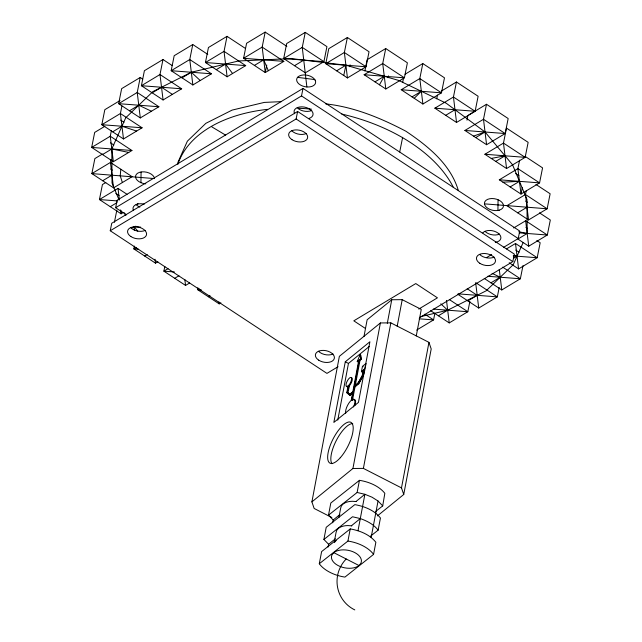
<?xml version="1.0" encoding="UTF-8"?>
<svg xmlns="http://www.w3.org/2000/svg" width="642" height="642" viewBox="0 0 642 642"><rect width="100%" height="100%" fill="white"/><g stroke="black" fill="none" stroke-linecap="round" stroke-linejoin="round"><path stroke-width="0.96" d="M140.935 182.689L141.079 172.032M497.919 210.407L498.064 199.75M120.816 169.247L120.223 175.836L122.381 182.545M331.874 517.532L314.147 508.464L311.9 501.875L339.361 356.342L380.393 322.95L390.85 322.862L428.952 342.363L431.199 348.951L403.738 494.484L377.416 515.903M345.284 361.791L333.84 422.428L358.461 402.398L369.904 341.761L345.284 361.791L348.462 363.412L369.23 346.511M337.756 420.141L348.462 363.412M352.747 393.241L350.091 395.408L346.792 392.647L348.052 385.978A5.048 1.814 -62.9 0 1 346.672 382.279A5.048 1.814 -62.9 0 1 351.367 377.713A5.048 1.814 -62.9 0 1 348.775 385.272L347.242 392.278L350.219 394.734L347.242 392.278M348.205 389.196L348.75 386.34L348.052 385.978M347.94 392.639L349.473 385.633A5.048 1.814 -62.9 0 0 352.089 380.674A5.048 1.814 -62.9 0 0 351.511 377.769M319.307 563.732L321.61 551.59L350.235 528.912C359.825 530.629 369.64 534.449 375.867 542.265L373.556 554.399L344.931 577.094A30.591 18.016 10.7 0 1 319.523 564.101L319.307 563.732L347.932 541.054L350.235 528.912M328.078 547.08L328.608 544.28L323.905 539.449L326.208 527.307L354.833 504.628C364.407 506.361 374.294 510.141 380.441 518.014L378.13 530.148L370.402 536.271M332.676 522.797L333.206 519.996L328.503 515.157L330.807 503.015L359.432 480.336A30.591 18.016 10.7 0 1 384.831 493.329L382.712 505.896L375.755 511.401M349.521 394.381L352.835 391.684L358.758 360.331L359.456 360.692L357.939 361.919L357.241 361.558L360.058 354.753L360.756 355.114L361.55 358.982L360.042 360.21L355.13 386.227L354.432 385.866L359.335 359.857L360.852 358.621L360.058 354.753M352.755 400.11L351.776 399.934L354.304 386.532L358.075 383.467L362.69 375.193L363.701 369.856L365.049 368.757M363.982 336.496L367.136 319.78L391.756 299.75L402.213 299.662L421.264 309.404L416.257 335.959M352.057 399.87L352.394 398.08M355.941 379.302L356.31 377.344M352.474 400.287L355.002 386.893L358.774 383.828L363.388 375.554L364.849 369.848L364.15 369.487M361.446 371.694L363.252 370.225L363.95 370.578L362.144 372.047L361.446 371.694L362.449 366.357L366.06 363.42L365.218 367.866M363.252 370.225L362.24 375.562L358.204 382.801L354.432 385.866M363.107 375.032L363.444 373.251M334.289 541.848L336.055 532.507L336.761 530.276L338.438 528.358A15.159 8.98 10.9 0 1 347.876 525.565L351.776 525.854M338.888 517.564L340.653 508.223L341.359 505.992L343.029 504.074A15.159 8.98 10.9 0 1 352.474 501.282L356.374 501.571M311.9 501.875L352.931 468.483L380.393 322.95M387.303 323.343L391.756 299.75M328.503 515.157L357.129 492.478L359.432 480.336M403.738 494.484L401.491 487.896L363.388 468.395L390.85 322.862M358.003 530.717L364.897 494.284L357.129 492.478M397.197 326.208L402.213 299.662M371.148 537.434L378.05 501.009L372.031 497.197L364.897 494.284L355.957 501.538M401.491 487.896L428.952 342.363M111.387 130.623L110.264 136.248L113.345 161.688L131.939 150.509L110.264 136.248L91.678 147.427L113.345 161.688M111.01 159.609L110.448 162.426L113.538 187.865L132.124 176.686L110.448 162.426L91.862 173.605L113.538 187.865M121.908 106.01L120.407 113.522L123.497 138.961L142.083 127.782L120.407 113.522L101.821 124.7L123.497 138.961M142.725 79.118L140.229 77.473L137.227 92.48L140.309 117.927L158.895 106.749L137.227 92.48L118.642 103.667L140.309 117.927M338.085 366.694L326.947 373.387L110.239 230.759L111.74 223.255L297.615 111.467L514.322 254.088L512.822 261.599L419.459 317.75M126.522 214.869L115.64 207.711L117.141 200.208L303.016 88.419L519.723 231.04L518.222 238.551L503.657 247.306M114.412 222.276L116.852 210.078M121.659 211.001L121.097 213.818L99.43 199.558L102.431 184.543L105.81 182.513M172.16 65.556L162.988 59.521L159.986 74.528L163.076 99.975L181.662 88.797L159.986 74.528L141.4 85.707L163.076 99.975M134.395 246.087L133.833 248.895L155.508 263.164L157.86 261.743M207.775 54.393L192.769 44.523L189.767 59.529L192.857 84.969L211.443 73.79L189.767 59.529L171.181 70.708L192.857 84.969M164.817 266.478L163.879 271.165L185.554 285.433L189.623 282.986M245.364 48.407L227.027 36.337L224.034 51.352L227.116 76.791L245.701 65.612L224.034 51.352L205.44 62.531L227.116 76.791M197.897 287.728L197.519 289.606L219.195 303.875L220.896 302.847M286.846 46.36L265.17 32.1L262.169 47.107L265.258 72.554L283.844 61.375L262.169 47.107L243.583 58.286L265.258 72.554L266.759 65.051M305.263 32.373L286.669 43.552L283.676 58.558L305.343 72.827L323.929 61.648L326.93 46.633L305.263 32.373L302.262 47.38L306.868 86.967M110.239 230.759L296.114 118.971L297.615 111.467M115.64 207.711L301.515 95.923L303.016 88.419M347.37 37.493L344.369 52.5L347.45 77.939L366.036 66.76L369.038 51.753L347.37 37.493L328.776 48.672L325.783 63.678L347.45 77.939M349.697 66.688L350.075 64.81M364.889 70.973L367.136 59.722L385.722 48.543L407.389 62.804L404.396 77.81L385.81 88.989L364.134 74.729L382.72 63.55L385.722 48.543M388.057 77.738L388.434 75.86M402.719 82.24L403.657 77.554M399.709 151.994L402.638 137.316M422.805 63.558L419.804 78.565L422.893 104.012L441.479 92.833L444.481 77.818L422.805 63.558L405.062 74.231M436.737 98.804L437.483 95.056M456.446 81.999L453.453 97.006L456.534 122.453L475.12 111.275L478.121 96.26L456.446 81.999L441.239 91.148M466.967 120.142L467.906 115.448M434.867 313.344L433.559 319.909L416.658 330.076M486.492 104.269L483.498 119.276L486.58 144.723L505.166 133.544L508.167 118.529L486.492 104.269L468.748 114.942M469.88 301.411L467.817 311.731L449.231 322.91L430.702 310.72M519.587 160.179L517.901 168.621L520.983 194.061L539.569 182.882L542.57 167.875L525.068 156.351M499.195 287.488L497.325 296.869L478.731 308.048L457.898 294.333M522.299 187.496L520.983 194.061L499.316 179.8L517.901 168.621L539.569 182.882L499.316 179.8M526.215 190.762L525.469 194.518L528.551 219.957L547.136 208.778L550.138 193.764L535.966 184.439M522.981 265.644L520.357 278.772L501.771 289.959L484.269 278.435M343.751 75.507L345.91 65.219L398.762 80.451L446.222 103.226L485.039 132.003L512.573 164.809L526.954 199.421L527.194 233.471L517.901 239.057L528.735 246.191L547.321 235.012L550.322 219.997L539.489 212.871M523.158 242.515L513.279 264.64L486.163 290.81L447.691 310.19L438.398 315.776M359.351 382.351L362.939 375.915M379.454 84.808L384.261 76.27L374.968 81.863M334.466 542.418L336.135 540.5M333.84 552.642L332.163 554.56A15.159 8.932 10.7 0 0 340.027 566.453A15.159 8.932 10.7 0 0 359.022 565.506L360.7 563.588A15.159 8.932 10.7 0 0 352.771 551.655A15.159 8.932 10.7 0 0 333.8 552.658L358.589 565.313M414.21 98.298L421.353 91.292L412.06 96.878M357.241 361.558L358.758 360.331M349.392 395.047L352.715 392.35L351.19 400.407L350.283 401.29A8.41 3.025 -62.9 0 0 345.701 413.296M350.885 394.196L352.209 393.121M333.206 519.996L339.915 514.555M328.608 544.28L335.317 538.839M351.359 525.822L360.298 518.567C367.039 520.943 373.732 524.362 378.13 530.148M323.905 539.449L352.53 516.77L360.298 518.567M351.776 399.934L352.618 399.388A8.41 3.025 -62.9 0 1 353.517 406.94M506.562 168.533L525.148 157.346L528.149 142.339L506.474 128.079L503.48 143.086L506.562 168.533L484.887 154.265L503.48 143.086L525.148 157.346L484.887 154.265M162.988 59.521L144.402 70.7L141.4 85.707L181.662 88.797M192.769 44.523L174.183 55.702L171.181 70.708L211.443 73.79M140.229 77.473L121.643 88.652L118.642 103.667L158.895 106.749M120.03 100.537L104.823 109.686L101.821 124.7L142.083 127.782M227.027 36.337L208.441 47.516L205.44 62.531L245.701 65.612M152.234 92.841L161.535 87.248L172.369 94.382M182.015 77.843L191.316 72.249L238.527 60.974L291.251 58.582L345.91 65.219L336.617 70.813M129.475 110.793L138.768 105.208L151.44 111.235M104.815 126.322L94.679 132.421L91.678 147.427L131.939 150.509M265.17 32.1L246.584 43.279L243.583 58.286L283.844 61.375M112.655 131.827L121.948 126.241L136.618 131.064M216.282 69.657L225.575 64.072L232.556 73.517M102.463 154.024L94.864 158.59L91.862 173.605L154.537 178.58M102.511 154.561L111.804 148.968L125.72 117.799L152.836 91.629L191.316 72.249L200.232 80.531M254.417 65.42L263.718 59.834L268.332 70.7M102.696 180.739L111.989 175.146M294.509 65.693L303.802 60.107M127.06 194.325L118.016 188.379L99.43 199.558L117.638 200.946M110.264 206.684L117.021 202.623M123.344 212.47L121.097 213.818L120.624 209.902M136.401 204.613L138.046 203.626M131.45 228.159L133.985 226.634L135.952 226.257M136.337 247.395L133.833 248.895L138.632 249.265M401.218 89.744L419.804 78.565L441.479 92.833L401.218 89.744L422.893 104.012M144.675 256.03L147.203 254.505M168.035 268.669L163.879 271.165L174.423 271.975M434.859 108.185L453.453 97.006L475.12 111.275L434.859 108.185L456.534 122.453M174.712 278.299L178.941 275.763M445.7 115.319L454.993 109.726M199.189 288.603L197.519 289.606L201.355 289.903M464.904 130.454L483.498 119.276L505.166 133.544L464.904 130.454L486.58 144.723M208.361 296.74L210.046 295.721M475.746 137.589L485.039 132.003L473.515 136.12M495.728 161.399L505.021 155.805L491.234 158.438M510.149 186.934L519.442 181.341L502.895 182.159M517.717 212.823L527.01 207.238M513.664 227.958L525.654 220.752L547.321 235.012L519.522 232.885M486.532 257.611L491.668 254.521M506.482 248.911L515.51 243.478L537.177 257.739L540.179 242.732L536.84 240.541M418.769 309.067L437.443 297.832L415.775 283.571L353.814 320.831L365.483 328.511M513.672 258.236L517.051 256.198L514.298 255.299M490.937 282.825L500.23 277.232L492.085 273.356M509.194 262.738L518.592 268.918L537.177 257.739L513.215 255.909M467.898 300.913L477.191 295.328L467.207 288.731M420.887 316.586L447.691 310.19L440.821 303.818M281.461 101.637L264.287 102.415L232.099 110.103L205.865 123.32L187.376 141.16L177.89 162.41L177.906 164.4M352.931 468.483L363.388 468.395M364.134 74.729L404.396 77.81L382.72 63.55L385.81 88.989M134.459 230.542L133.985 226.634L140.694 227.148M487.768 276.277L520.357 278.772L502.67 267.136M458.027 293.859L497.325 296.869L475.65 282.608M433.31 309.091L467.817 311.731L449.464 299.653M419.178 318.809L433.559 319.909L424.86 314.187M484.461 203.859L547.136 208.778L525.469 194.518L506.883 205.697L528.551 219.957M325.63 103.868C354.007 106.917 380.81 118.056 405.896 131.225C427.941 146.087 450.54 164.111 458.388 190.65M297.559 77.345L314.708 79.568M128.761 152.419L111.804 148.968L112.045 183.018L119.179 200.184M518.712 231.746L527.194 233.471M360.852 358.621L361.55 358.982M359.335 359.857L360.042 360.21M362.449 366.357L363.147 366.718M363.701 369.856L364.399 370.217M362.69 375.193L363.388 375.554M358.204 382.801L358.902 383.162M358.075 383.467L358.774 383.828M354.561 385.2L355.259 385.561M354.304 386.532L355.002 386.893M348.518 385.521L349.216 385.882M352.835 391.684L353.533 392.037M346.792 392.647L350.091 395.408M211.892 126.915L225.663 135.149M515.646 173.565L518.985 175.764M525.718 201.106L527.379 202.206M525.902 227.34L527.572 228.44M301.515 95.923L518.222 238.551M515.759 250.075L519.089 252.266M296.114 118.971L512.822 261.599M120.656 120.11L123.994 122.301M110.512 142.837L113.851 145.036M110.697 169.015L112.366 170.114M115.761 193.322L119.099 195.513M378.05 501.009L382.712 505.896M133.985 226.634L137.789 231.168M373.556 554.399L373.339 554.046A30.591 18.016 10.7 0 0 347.932 541.054M124.428 212.815L125.431 215.222M525.654 220.752L528.735 246.191M515.51 243.478L518.592 268.918M499.283 269.407L501.771 289.959M475.77 283.587L478.731 308.048M446.503 300.408L449.231 322.91M218.954 301.917L219.195 303.875M184.84 279.559L185.554 285.433M155.035 259.248L155.508 263.164M118.016 188.379L119.324 199.14M494.139 257.097A9.638 5.85 11.3 0 1 479.622 254.409M178.171 163.469A144.514 87.769 11.3 0 1 267.578 109.333M298.739 108.289A144.514 87.769 11.3 0 1 311.442 109.148M341.809 114.075A144.514 87.769 11.3 0 1 453.188 186.991M145.774 183.853A9.638 5.85 11.3 0 1 136.072 178.709A9.638 5.85 11.3 0 1 139.675 172.297L141.89 171.879A9.638 5.85 11.3 0 1 154.024 177.007M306.322 133.488A9.638 5.85 11.3 0 1 291.813 130.791M145.236 230.374A9.638 5.85 11.3 0 1 130.727 227.677M333.046 353.983A9.638 5.85 11.3 0 1 318.536 351.294M133.504 210.616A9.638 5.85 11.3 0 1 144.233 204.164M482.8 232.861A9.638 5.85 11.3 0 1 498.184 233.198A9.638 5.85 11.3 0 1 495.311 242.379M499.54 234.049A9.638 5.85 11.3 0 1 485.023 231.361M294.59 113.73A9.638 5.85 11.3 0 1 299.637 106.997A9.638 5.85 11.3 0 1 311.86 111.01A9.638 5.85 11.3 0 1 308.946 118.441M139.868 207.093A9.638 5.85 11.3 0 1 136.128 204.629M311.723 110.44A9.638 5.85 11.3 0 1 297.214 107.744M354.793 609.9A31.731 31.378 -74.8 0 1 346.215 558.981M348.076 386.773A5.048 1.814 -62.9 0 1 346.784 386.243M353.317 399.749A8.41 3.025 -62.9 0 1 354.97 405.319M331.97 463.725A22.943 8.266 -62.9 0 1 336.376 440.34A22.943 8.266 -62.9 0 1 352.731 423.592M302.262 47.38L283.676 58.558L323.929 61.648L302.262 47.38M344.369 52.5L325.783 63.678L366.036 66.76L344.369 52.5M499.324 210.143L497.109 210.56A9.638 5.85 11.3 0 1 484.477 202.824A9.638 5.85 11.3 0 1 498.802 200.087A9.638 5.85 11.3 0 1 499.324 210.143M315.118 80.122L313.994 78.605A9.638 5.85 11.3 0 0 297.952 76.936A9.638 5.85 11.3 0 0 305.207 86.75A9.638 5.85 11.3 0 0 315.118 80.122M479.783 263.268A9.638 5.85 11.3 0 0 495.335 261.792A9.638 5.85 11.3 0 0 482.824 253.558A9.638 5.85 11.3 0 0 479.783 263.268M318.697 360.154A9.638 5.85 11.3 0 0 334.249 358.685A9.638 5.85 11.3 0 0 321.73 350.444A9.638 5.85 11.3 0 0 318.697 360.154M130.88 236.545A9.638 5.85 11.3 0 0 146.432 235.068A9.638 5.85 11.3 0 0 133.921 226.835A9.638 5.85 11.3 0 0 130.88 236.545M291.974 139.659A9.638 5.85 11.3 0 0 307.518 138.182A9.638 5.85 11.3 0 0 295.007 129.949A9.638 5.85 11.3 0 0 291.974 139.659M340.3 457.714A22.943 8.266 -62.9 0 0 351.559 422.789A22.943 8.266 -62.9 0 0 329.426 447.699A22.943 8.266 -62.9 0 0 340.3 457.714"/></g></svg>
